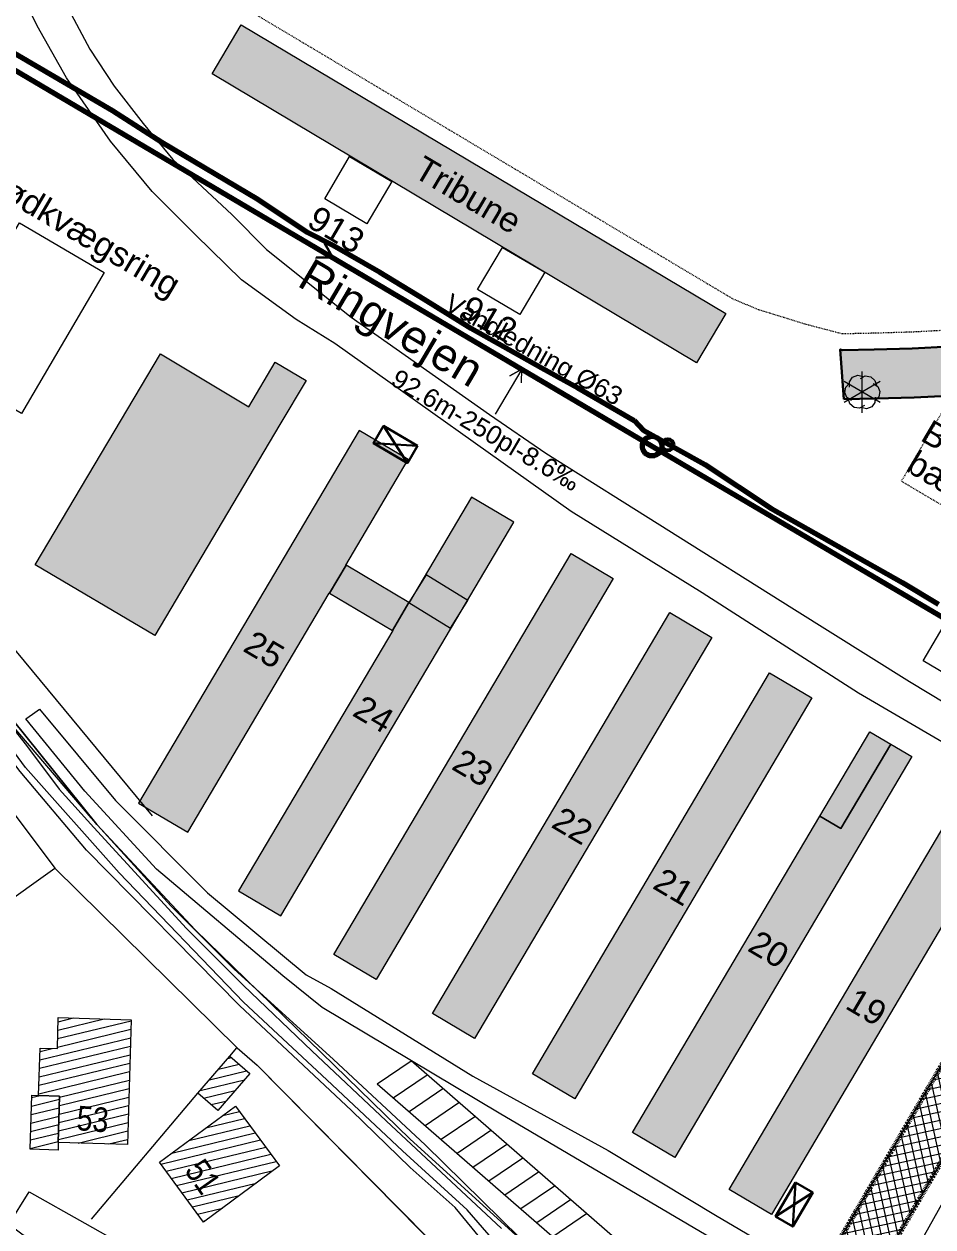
# Model space of a CAD drawing. Header units: metres. Extents: x 585637 to 586843, y 6137463 to 6138529.
# Drawn here: x 586006.1 to 586117.3, y 6137962.9 to 6138110.1 of the extents above; entities that cross this region are included whole.
import ezdxf
from ezdxf.enums import TextEntityAlignment as Align

# ---------------------------------------------------------------- set-up
doc = ezdxf.new("R2010")
doc.units = ezdxf.units.M
doc.header["$MEASUREMENT"] = 0
doc.linetypes.add('DGN Style 2', pattern=[0.115207, 0.069124, -0.046083])
for name, color, linetype, lineweight in [('adresse', 7, 'Continuous', 13), ('Alle felter', 7, 'Continuous', 13), ('bygning', 252, 'Continuous', 0), ('Grundkort', 7, 'Continuous', 13), ('hegn', 252, 'Continuous', 13), ('kn S Brønd Proj Standard', 1, 'Continuous', 70), ('ledn S grav Proj', 1, 'Continuous', 70), ('parkering', 252, 'Continuous', 13), ('Standnr', 7, 'Continuous', 0), ('Tekster', 7, 'Continuous', 0), ('Telt', 7, 'Continuous', 0), ('TF_V_---_Bron-', 4, 'Continuous', 53), ('TF_V_---_Ledn-', 4, 'Continuous', 70), ('træ', 252, 'Continuous', 13), ('TV_A_FKT_Skab -Bevares', 5, 'Continuous', 30), ('TV_A_FKT_Vold-', 86, 'Continuous', 13), ('TV_A_INF_Tekst', 7, 'Continuous', 0), ('TV_A_OPB_-----', 7, 'Continuous', 0), ('TV_A_OPB_Bygning', 30, 'DGN Style 2', 70), ('TV_G_---_Vold-', 3, 'Continuous', 30), ('vandløbskant', 252, 'Continuous', 13), ('vejkant', 252, 'Continuous', 13), ('vejnavn', 7, 'Continuous', 13)]:
    doc.layers.add(name, color=color, linetype=linetype, lineweight=lineweight)
doc.layers.add('ledn-txt S Proj', color=1, linetype='Continuous', lineweight=0, true_color=0xff0000)
doc.layers.add('tekniskareal sportsanlæg', color=7, linetype='Continuous', lineweight=13, true_color=0x848484)
doc.styles.add('Style-Arial', font='arial.ttf')

# ---------------------------------------------------------------- blocks, each defined once
blk = doc.blocks.new('XELSKA_4')
at = {"color": 0, "linetype": 'ByBlock', "lineweight": -2}
for p, q in [((0.603, 0.305), (-0.604, -0.305)), ((-0.604, 0.305), (0.603, -0.305))]:
    blk.add_line(p, q, dxfattribs=at)
blk.add_3dface([(0.603, 0.305), (-0.604, 0.305), (-0.604, -0.305), (0.603, -0.305)], dxfattribs=at)
blk = doc.blocks.new('TRAE')
at = {"color": 0, "linetype": 'ByBlock', "lineweight": -2}
for p, q in [((0, -0.253), (0, 0.253)), ((0.219, -0.127), (-0.219, 0.127)), ((0.219, 0.127), (-0.219, -0.127))]:
    blk.add_line(p, q, dxfattribs=at)
at = {"color": 0, "linetype": 'ByBlock', "lineweight": -2, "flags": 128}
for points in [[(-0.155, 0.06), (-0.155, 0.126), (-0.117, 0.182), (-0.055, 0.207), (0.01, 0.192), (0.012, 0.191)], [(-0.023, 0.167), (0.038, 0.197), (0.105, 0.188), (0.156, 0.143), (0.174, 0.084)], [(-0.132, -0.104), (-0.188, -0.067), (-0.214, -0.005), (-0.202, 0.061), (-0.16, 0.104)], [(0.133, 0.104), (0.189, 0.068), (0.216, 0.006), (0.203, -0.06), (0.162, -0.105)], [(0.027, -0.165), (-0.033, -0.196), (-0.099, -0.189), (-0.15, -0.145), (-0.169, -0.087)], [(0.158, -0.061), (0.156, -0.128), (0.117, -0.183), (0.054, -0.206), (-0.011, -0.19)]]:
    blk.add_lwpolyline(points, dxfattribs=at)
blk = doc.blocks.new('A_6')
at = {"layer": 'kn S Brønd Proj Standard'}
blk.add_circle((0, 0), 120, dxfattribs=at)

msp = doc.modelspace()

# ---------------------------------------------------------------- hatches: boundary and pattern name
at = {"layer": 'bygning', "linetype": 'Continuous', "lineweight": 13, "transparency": 33554534}
for points in [[(586022.07, 6138035.25), (586007.45, 6138043.93), (586022.76, 6138069.73), (586033.58, 6138063.24), (586036.82, 6138068.72), (586040.59, 6138066.48), (586037.38, 6138061.06)], [(586026.11, 6138011.21), (586020.09, 6138014.77), (586047.08, 6138060.35), (586053.1, 6138056.78), (586045.46, 6138043.87), (586045.48, 6138043.86), (586043.46, 6138040.44), (586043.43, 6138040.46)], [(586037.49, 6138000.98), (586032.33, 6138004.03), (586051.19, 6138035.88), (586051.17, 6138035.88), (586053.18, 6138039.3), (586053.21, 6138039.29), (586060.85, 6138052.2), (586066.01, 6138049.14)], [(586085.7, 6137971.4), (586080.53, 6137974.46), (586103.45, 6138013.17), (586106.03, 6138011.64), (586112.15, 6138021.97), (586114.73, 6138020.45)], [(586097.54, 6137964.45), (586092.38, 6137967.51), (586119.88, 6138013.98), (586122.46, 6138012.45), (586123.98, 6138015.03), (586126.56, 6138013.5)]]:
    msp.add_hatch(color=9, dxfattribs=at).paths.add_polyline_path(points)
at = {"layer": 'bygning', "lineweight": 0}
h = msp.add_hatch(dxfattribs=at)
h.set_pattern_fill('HATCH', color=256, scale=0.1, style=0, pattern_type=2)
h.set_pattern_definition([(13.65, (585994.2992, 6137967.679), (-0.23599, 0.971756), [])])
h.paths.add_polyline_path([(586010.43, 6137978.92), (586007.86, 6137979), (586008.04, 6137984.79), (586010.15, 6137984.73), (586010.27, 6137988.53), (586019.19, 6137988.26), (586018.73, 6137972.99), (586010.26, 6137973.25)], flags=0)
h = msp.add_hatch(dxfattribs=at)
h.set_pattern_fill('HATCH', color=256, scale=0.1, style=0, pattern_type=2)
h.set_pattern_definition([(13.6499, (585845.4465, 6138044.4448), (-0.235989, 0.971756), [])])
h.paths.add_polyline_path([(586033.7, 6137981.68), (586029.77, 6137977.17), (586027.34, 6137979.29), (586031.27, 6137983.8)], flags=0)
h = msp.add_hatch(dxfattribs=at)
h.set_pattern_fill('HATCH', color=256, scale=0.1, style=0, pattern_type=2)
h.set_pattern_definition([(13.6499, (585928.4404, 6138073.8824), (-0.235989, 0.971756), [])])
h.paths.add_polyline_path([(586010.26, 6137973.25), (586010.24, 6137972.32), (586006.81, 6137972.43), (586007.01, 6137979.02), (586007.86, 6137979), (586010.43, 6137978.92)], flags=0)
h = msp.add_hatch(dxfattribs=at)
h.set_pattern_fill('HATCH', color=256, scale=0.1, style=0, pattern_type=2)
h.set_pattern_definition([(13.65, (586030.1225, 6137980.5984), (-0.23599, 0.971756), [])])
h.paths.add_polyline_path([(586028.03, 6137963.51), (586022.64, 6137970.82), (586031.95, 6137977.69), (586037.34, 6137970.38)], flags=0)
at = {"layer": 'TV_A_FKT_Vold-', "extrusion": (0, 0, -1)}
msp.add_hatch(color=256, dxfattribs=at).paths.add_polyline_path([(-586106.4, 6138064.17), (-586105.96, 6138070.27), (-586106.24, 6138070.16), (-586110.11, 6138070.24), (-586114.78, 6138070.38), (-586119.36, 6138070.61), (-586123.6, 6138071.28), (-586127.68, 6138072.08), (-586132.64, 6138073.9), (-586136.65, 6138076.23), (-586140.44, 6138078.27), (-586143.43, 6138080.75), (-586144.11, 6138081.25), (-586147.84, 6138076.54), (-586147.1, 6138076.01), (-586143.82, 6138073.27), (-586139.58, 6138071), (-586135.21, 6138068.45), (-586129.31, 6138066.28), (-586124.64, 6138065.36), (-586119.98, 6138064.64), (-586115.02, 6138064.39), (-586110.26, 6138064.24)], flags=0)
at = {"layer": 'TV_A_OPB_-----'}
h = msp.add_hatch(dxfattribs=at)
h.set_pattern_fill('CROSSHATCH', color=256, scale=0.1, style=0, pattern_type=2)
h.set_pattern_definition([(12.3886, (586110.0955, 6137965.9996), (-0.214541, 0.976715), []), (282.3886, (586110.0955, 6137965.9996), (0.976715, 0.214541), [])])
h.paths.add_polyline_path([(586138.68, 6138005.65), (586110.09, 6137956.82), (586104.98, 6137959.81), (586133.57, 6138008.64)], flags=0)

# ---------------------------------------------------------------- linework, layer by layer
at = {"layer": 'Alle felter', "color": 7, "linetype": 'DGN Style 2', "lineweight": 13, "transparency": 33554534}
msp.add_line((586033.68, 6138111.69), (586092.96, 6138076.37), dxfattribs=at)
at = {"layer": 'Alle felter', "color": 7, "linetype": 'DGN Style 2', "lineweight": 0, "transparency": 33554534}
for p in [(586118.73, 6138063.13), (586123.77, 6138048.04)]:
    msp.add_line(p, (586113.43, 6138054.14), dxfattribs=at)
at = {"layer": 'Alle felter', "color": 7, "lineweight": 13, "transparency": 33554534, "flags": 128}
for points in [[(586088.35, 6138068.64), (586029.08, 6138103.96), (586032.66, 6138109.97), (586091.94, 6138074.66)], [(586005.76, 6138062.42), (585995.41, 6138068.49), (586005.52, 6138085.75), (586015.87, 6138079.68)], [(586106.4, 6138064.17), (586105.96, 6138070.27), (586106.24, 6138070.16), (586110.11, 6138070.24), (586114.78, 6138070.38), (586119.36, 6138070.61), (586123.6, 6138071.28), (586127.68, 6138072.08), (586132.64, 6138073.9), (586136.65, 6138076.23), (586140.44, 6138078.27), (586143.43, 6138080.75), (586144.11, 6138081.25), (586147.84, 6138076.54), (586147.1, 6138076.01), (586143.82, 6138073.27), (586139.58, 6138071), (586135.21, 6138068.45), (586129.31, 6138066.28), (586124.64, 6138065.36), (586119.98, 6138064.64), (586115.02, 6138064.39), (586110.26, 6138064.24)], [(586131.34, 6138058), (586161.48, 6138040.21), (586146.23, 6138014.38), (586116.09, 6138032.17)]]:
    msp.add_lwpolyline(points, close=True, dxfattribs=at)
at = {"layer": 'Alle felter', "color": 7, "linetype": 'DGN Style 2', "lineweight": 13, "transparency": 33554534}
for points in [[(586142.85, 6138082.8), (586139.33, 6138079.95), (586135.67, 6138077.97), (586131.78, 6138075.72), (586127.14, 6138074.01), (586123.25, 6138073.25), (586119.16, 6138072.61), (586114.7, 6138072.38), (586110.06, 6138072.24), (586106.2, 6138072.16)], [(586106.2, 6138072.16), (586101.76, 6138073.32), (586095.95, 6138075.12), (586092.96, 6138076.37)]]:
    msp.add_lwpolyline(points, dxfattribs=at)
at = {"layer": 'bygning', "color": 9, "lineweight": 13, "transparency": 33554534, "flags": 128}
for points in [[(586088.35, 6138068.64), (586029.08, 6138103.96), (586032.66, 6138109.97), (586091.94, 6138074.66)], [(586088.35, 6138068.64), (586029.08, 6138103.96), (586032.66, 6138109.97), (586091.94, 6138074.66)], [(586049.16, 6137993.18), (586043.99, 6137996.24), (586073.03, 6138045.28), (586078.19, 6138042.22)], [(586049.16, 6137993.18), (586043.99, 6137996.24), (586073.03, 6138045.28), (586078.19, 6138042.22)], [(586053.18, 6138039.3), (586045.48, 6138043.86), (586043.46, 6138040.44), (586051.17, 6138035.88)], [(586053.18, 6138039.3), (586045.48, 6138043.86), (586043.46, 6138040.44), (586051.17, 6138035.88)], [(586061.21, 6137985.98), (586056.05, 6137989.04), (586085.09, 6138038.08), (586090.25, 6138035.03)], [(586061.21, 6137985.98), (586056.05, 6137989.04), (586085.09, 6138038.08), (586090.25, 6138035.03)], [(586073.46, 6137978.6), (586068.3, 6137981.65), (586097.32, 6138030.71), (586102.48, 6138027.65)], [(586073.46, 6137978.6), (586068.3, 6137981.65), (586097.32, 6138030.71), (586102.48, 6138027.65)], [(586109.57, 6138023.5), (586112.15, 6138021.97), (586106.03, 6138011.64), (586103.45, 6138013.17)], [(586109.57, 6138023.5), (586112.15, 6138021.97), (586106.03, 6138011.64), (586103.45, 6138013.17)]]:
    msp.add_lwpolyline(points, close=True, dxfattribs=at)
at = {"layer": 'bygning', "color": 7, "lineweight": 13, "transparency": 33554534, "flags": 128}
for points in [[(586022.07, 6138035.25), (586007.45, 6138043.93), (586022.76, 6138069.73), (586033.58, 6138063.24), (586036.82, 6138068.72), (586040.59, 6138066.48), (586037.38, 6138061.06)], [(586045.48, 6138043.86), (586045.46, 6138043.87), (586053.1, 6138056.78), (586047.08, 6138060.35), (586020.09, 6138014.77), (586026.11, 6138011.21), (586043.43, 6138040.46), (586043.46, 6138040.44)], [(586051.17, 6138035.88), (586051.19, 6138035.88), (586032.33, 6138004.03), (586037.49, 6138000.98), (586066.01, 6138049.14), (586060.85, 6138052.2), (586053.21, 6138039.29), (586053.18, 6138039.3)], [(586049.16, 6137993.18), (586043.99, 6137996.24), (586073.03, 6138045.28), (586078.19, 6138042.22)], [(586053.18, 6138039.3), (586045.48, 6138043.86), (586043.46, 6138040.44), (586051.17, 6138035.88)], [(586053.18, 6138039.3), (586058.28, 6138036.15), (586060.39, 6138039.55), (586055.29, 6138042.7)], [(586061.21, 6137985.98), (586056.05, 6137989.04), (586085.09, 6138038.08), (586090.25, 6138035.03)], [(586073.46, 6137978.6), (586068.3, 6137981.65), (586097.32, 6138030.71), (586102.48, 6138027.65)], [(586109.57, 6138023.5), (586112.15, 6138021.97), (586106.03, 6138011.64), (586103.45, 6138013.17)], [(586085.7, 6137971.4), (586080.53, 6137974.46), (586103.45, 6138013.17), (586106.03, 6138011.64), (586112.15, 6138021.97), (586114.73, 6138020.45)], [(586097.54, 6137964.45), (586092.38, 6137967.51), (586119.88, 6138013.98), (586122.46, 6138012.45), (586123.98, 6138015.03), (586126.56, 6138013.5)]]:
    msp.add_lwpolyline(points, close=True, dxfattribs=at)
at = {"layer": 'bygning', "lineweight": 0, "flags": 128}
for points in [[(586010.43, 6137978.92), (586007.86, 6137979), (586008.04, 6137984.79), (586010.15, 6137984.73), (586010.27, 6137988.53), (586019.19, 6137988.26), (586018.73, 6137972.99), (586010.26, 6137973.25)], [(586033.7, 6137981.68), (586029.77, 6137977.17), (586027.34, 6137979.29), (586031.27, 6137983.8)], [(586010.26, 6137973.25), (586010.24, 6137972.32), (586006.81, 6137972.43), (586007.01, 6137979.02), (586007.86, 6137979), (586010.43, 6137978.92)], [(586028.03, 6137963.51), (586022.64, 6137970.82), (586031.95, 6137977.69), (586037.34, 6137970.38)]]:
    msp.add_lwpolyline(points, close=True, dxfattribs=at)
at = {"layer": 'bygning', "color": 9, "lineweight": 13, "transparency": 33554534, "extrusion": (0, 0, -1)}
for points in [[(-586088.35, 6138068.64), (-586029.08, 6138103.96), (-586091.94, 6138074.66), (-586032.66, 6138109.97)], [(-586053.18, 6138039.3), (-586045.48, 6138043.86), (-586051.17, 6138035.88), (-586043.46, 6138040.44)], [(-586061.21, 6137985.98), (-586056.05, 6137989.04), (-586090.25, 6138035.03), (-586085.09, 6138038.08)], [(-586073.46, 6137978.6), (-586068.3, 6137981.65), (-586102.48, 6138027.65), (-586097.32, 6138030.71)], [(-586109.57, 6138023.5), (-586112.15, 6138021.97), (-586103.45, 6138013.17), (-586106.03, 6138011.64)]]:
    msp.add_solid(points, dxfattribs=at)
at = {"layer": 'bygning', "color": 9, "lineweight": 13, "transparency": 33554534}
msp.add_solid([(586049.16, 6137993.18), (586043.99, 6137996.24), (586078.19, 6138042.22), (586073.03, 6138045.28)], dxfattribs=at)
at = {"layer": 'Grundkort', "color": 7, "transparency": 33554534, "flags": 128}
msp.add_lwpolyline([(585933.24, 6138118.57), (585959.74, 6138083.16), (585968.04, 6138071.97), (585994.54, 6138037.87), (586004.35, 6138024.57), (586014.25, 6138012.97), (586024.05, 6138002.18), (586031.74, 6137994.47), (586043.95, 6137983.38), (586055.15, 6137972.97), (586066.75, 6137961.57), (586079.25, 6137952.17), (586089.05, 6137943.87), (586093.85, 6137939.48), (586097.85, 6137933.48), (586093.95, 6137925.48), (586070.91, 6137880.34)], dxfattribs=at)
at = {"layer": 'hegn'}
for p, q in [((586002.42, 6138001.49), (586009.85, 6138006.81)), ((586009.85, 6138006.81), (586032.15, 6137984.82)), ((586031.27, 6137983.8), (586032.13, 6137984.84)), ((586034.59, 6137982.7), (586059.02, 6137957.97)), ((586014.32, 6137963.85), (586027.34, 6137979.29))]:
    msp.add_line(p, q, dxfattribs=at)
at = {"layer": 'hegn', "flags": 128}
for points in [[(586096.51, 6137929.28), (586079.83, 6137947.74), (586068.02, 6137960.33), (586053.31, 6137973.64), (586027.01, 6137999.27), (586014.99, 6138012.16), (585995.91, 6138035.85), (585985.12, 6138050.35), (585972.52, 6138066.27), (585958.05, 6138085.75), (585938.73, 6138110.95), (585924.43, 6138130.16), (585915.62, 6138141.37), (585908.26, 6138149.53), (585897.39, 6138160.39), (585894.23, 6138163.75), (585879.63, 6138178.56), (585866.21, 6138184.79), (585833.66, 6138199.82), (585851.13, 6138224.64), (585868.77, 6138249.8), (585881.34, 6138252.48)], [(586021.78, 6138013.2), (586004.16, 6138034.47), (585980.35, 6138064.92), (585997.04, 6138089.87)], [(585989.14, 6138033.97), (585989.5, 6138033.5), (585998.34, 6138022.11), (586009.85, 6138006.81)]]:
    msp.add_lwpolyline(points, dxfattribs=at)
at = {"layer": 'ledn S grav Proj', "flags": 128}
for points in [[(586003.19, 6138105.47), (586082.94, 6138058.44)], [(586082.94, 6138058.44), (586157.56, 6138014.51)]]:
    msp.add_lwpolyline(points, dxfattribs=at)
at = {"layer": 'ledn-txt S Proj', "flags": 128}
msp.add_lwpolyline([(586066.96, 6138066.17), (586066.98, 6138067.85), (586065.51, 6138067.02), (586066.98, 6138067.85), (586063.72, 6138062.34)], dxfattribs=at)
at = {"layer": 'parkering', "color": 251, "transparency": 33554534}
for p, q in [((586049.3, 6137980.42), (586053.44, 6137983.22)), ((586098.32, 6137944.2), (586053.44, 6137983.22)), ((586051.25, 6137978.72), (586055.39, 6137981.53)), ((586049.3, 6137980.42), (586094.18, 6137941.4)), ((586053.21, 6137977.03), (586057.34, 6137979.83)), ((586055.16, 6137975.33), (586059.29, 6137978.13)), ((586057.11, 6137973.63), (586061.25, 6137976.44)), ((586059.06, 6137971.94), (586063.2, 6137974.74)), ((586061.01, 6137970.24), (586065.15, 6137973.04)), ((586062.96, 6137968.54), (586067.1, 6137971.35)), ((586064.91, 6137966.85), (586069.05, 6137969.65)), ((586066.86, 6137965.15), (586071, 6137967.95)), ((586068.82, 6137963.45), (586072.95, 6137966.26)), ((586070.77, 6137961.76), (586074.9, 6137964.56))]:
    msp.add_line(p, q, dxfattribs=at)
at = {"layer": 'tekniskareal sportsanlæg', "flags": 128}
msp.add_lwpolyline([(585938.73, 6138110.95), (585958.05, 6138085.75), (585972.52, 6138066.27), (585985.12, 6138050.35), (585995.91, 6138035.85), (586014.99, 6138012.16), (586027.01, 6137999.27), (586053.31, 6137973.64), (586068.02, 6137960.33), (586079.83, 6137947.74), (586096.51, 6137929.28), (586097.11, 6137928.3), (586101.72, 6137921.44), (586103.22, 6137918.31), (586105.44, 6137914.16), (586107.3, 6137911.4), (586110.93, 6137907.08), (586115.38, 6137902.88), (586123.35, 6137898.74)], dxfattribs=at)
at = {"layer": 'Telt', "color": 7, "lineweight": 13, "transparency": 33554534, "flags": 128}
for points in [[(586045.92, 6138093.86), (586051.09, 6138090.81), (586048.04, 6138085.64), (586042.88, 6138088.69)], [(586064.62, 6138082.75), (586069.79, 6138079.7), (586066.74, 6138074.54), (586061.57, 6138077.58)]]:
    msp.add_lwpolyline(points, close=True, dxfattribs=at)
at = {"layer": 'TF_V_---_Bron-', "linetype": 'Continuous'}
msp.add_circle((586084.84, 6138058.6), 0.7, dxfattribs=at)
at = {"layer": 'TF_V_---_Ledn-'}
for p, q in [((586003.72, 6138107.21), (586016.89, 6138099.51)), ((586016.89, 6138099.51), (586022.94, 6138095.61)), ((586022.94, 6138095.61), (586034.67, 6138088.66)), ((586034.67, 6138088.66), (586040.72, 6138084.61)), ((586040.72, 6138084.61), (586043.87, 6138083.03)), ((586043.87, 6138083.03), (586049.61, 6138079.7)), ((586049.61, 6138079.7), (586055.04, 6138076.42)), ((586055.04, 6138076.42), (586060.77, 6138072.87)), ((586060.77, 6138072.87), (586069.39, 6138068.01)), ((586069.39, 6138068.01), (586073.84, 6138065.57)), ((586073.84, 6138065.57), (586080.75, 6138061.57)), ((586080.75, 6138061.57), (586081.87, 6138060.35)), ((586089.42, 6138056.16), (586081.87, 6138060.35))]:
    msp.add_line(p, q, dxfattribs=at)
at = {"layer": 'TF_V_---_Ledn-', "flags": 128}
msp.add_lwpolyline([(586117.99, 6138039.06), (586113.57, 6138041.71), (586097.54, 6138050.78), (586089.42, 6138056.16)], dxfattribs=at)
at = {"layer": 'TV_A_FKT_Vold-', "flags": 128}
msp.add_lwpolyline([(586106.4, 6138064.17), (586105.96, 6138070.27), (586106.24, 6138070.16), (586110.11, 6138070.24), (586114.78, 6138070.38), (586119.36, 6138070.61), (586123.6, 6138071.28), (586127.68, 6138072.08), (586132.64, 6138073.9), (586136.65, 6138076.23), (586140.44, 6138078.27), (586143.43, 6138080.75), (586144.11, 6138081.25), (586147.84, 6138076.54), (586147.1, 6138076.01), (586143.82, 6138073.27), (586139.58, 6138071), (586135.21, 6138068.45), (586129.31, 6138066.28), (586124.64, 6138065.36), (586119.98, 6138064.64), (586115.02, 6138064.39), (586110.26, 6138064.24)], close=True, dxfattribs=at)
at = {"layer": 'TV_A_OPB_-----', "flags": 128}
msp.add_lwpolyline([(586138.68, 6138005.65), (586110.09, 6137956.82), (586104.98, 6137959.81), (586133.57, 6138008.64)], close=True, dxfattribs=at)
at = {"layer": 'TV_A_OPB_Bygning', "flags": 128}
msp.add_lwpolyline([(586138.68, 6138005.65), (586110.09, 6137956.82), (586104.98, 6137959.81), (586133.57, 6138008.64)], close=True, dxfattribs=at)
at = {"layer": 'TV_G_---_Vold-', "flags": 128}
msp.add_lwpolyline([(586106.4, 6138064.17), (586105.96, 6138070.27), (586106.24, 6138070.16), (586110.11, 6138070.24), (586114.78, 6138070.38), (586119.36, 6138070.61), (586123.6, 6138071.28), (586127.68, 6138072.08), (586132.64, 6138073.9), (586136.65, 6138076.23), (586140.44, 6138078.27), (586143.43, 6138080.75), (586144.11, 6138081.25), (586147.84, 6138076.54), (586147.1, 6138076.01), (586143.82, 6138073.27), (586139.58, 6138071), (586135.21, 6138068.45), (586129.31, 6138066.28), (586124.64, 6138065.36), (586119.98, 6138064.64), (586115.02, 6138064.39), (586110.26, 6138064.24)], close=True, dxfattribs=at)
at = {"layer": 'vandløbskant', "flags": 128}
for points in [[(586086.61, 6137918.76), (586078.59, 6137931.7), (586076.09, 6137935.04), (586070.27, 6137943.02), (586067.82, 6137947.68), (586066.76, 6137950.41), (586064.82, 6137954.85), (586061.86, 6137961.61), (586058.85, 6137965.27), (586053.31, 6137970.19), (586046.14, 6137977.14), (586032.45, 6137990.01), (586013.73, 6138009.02), (586005.62, 6138018.62), (585993.47, 6138034.64), (585989.35, 6138039.65)], [(585986.36, 6138037.34), (585989.14, 6138033.97), (585989.5, 6138033.5), (585998.34, 6138022.11), (586009.85, 6138006.81), (586032.15, 6137984.82), (586034.59, 6137982.7), (586059.02, 6137957.97), (586060.17, 6137956.91), (586060.78, 6137955.6), (586061.33, 6137952.54), (586062.08, 6137950.48), (586063.73, 6137945.89), (586067.61, 6137940.01), (586075.36, 6137929.93), (586076.51, 6137927.37), (586077, 6137925.35), (586080.29, 6137920.76)]]:
    msp.add_lwpolyline(points, dxfattribs=at)
at = {"layer": 'vejkant', "flags": 128}
for points in [[(586129.1, 6138016), (586108.21, 6138028.2), (586089.05, 6138040.49), (586073.05, 6138050.42), (586044.1, 6138070.98), (586039.38, 6138073.94), (586032.67, 6138078.78), (586027.06, 6138084.29), (586021.75, 6138089.59), (586016.65, 6138095.76), (586011.26, 6138103.49), (586007.69, 6138109.86), (586002.97, 6138119.26)], [(585934.78, 6138115.2), (585943.68, 6138103.5), (585952.47, 6138091.91), (585962.83, 6138078.27), (585969.07, 6138070.03), (585973.14, 6138064.81), (585979.43, 6138056.66), (585987.22, 6138046.2), (585993.15, 6138038.49), (586000.42, 6138029.31), (586006.37, 6138021.8), (586010.39, 6138016.45), (586014.63, 6138011.77), (586025.96, 6137999.4), (586032.94, 6137992.45), (586041.31, 6137984.44), (586050.39, 6137975.89), (586064.51, 6137962.7)], [(586009.87, 6138115), (586014.14, 6138106.98), (586017.12, 6138102.45), (586020.64, 6138097.89), (586024.29, 6138093.5), (586031.52, 6138086.75), (586035.75, 6138082.48), (586046.1, 6138074.22), (586063.02, 6138062.3), (586069.91, 6138057.56), (586100.05, 6138038.66), (586114.44, 6138029.64), (586130.2, 6138020.12)], [(586063.52, 6137961.3), (586060.29, 6137964.99), (586052.37, 6137972.22), (586043.13, 6137980.92), (586032.93, 6137990.39), (586017.73, 6138006.24), (586006.26, 6138019.1), (585996.86, 6138031.83), (585991.04, 6138040.06), (585989.67, 6138041.1), (585988.63, 6138041.57), (585987.19, 6138042.01), (585985.55, 6138042.26), (585983.95, 6138042.17), (585982.73, 6138041.76), (585981.66, 6138041.23), (585980.79, 6138040.41)], [(586093.44, 6137959.6), (586064.2, 6137976.81), (586042.56, 6137989.76), (586037.74, 6137993.64), (586022.28, 6138006.66), (586013.53, 6138016.22), (586006.29, 6138025.06), (586007.11, 6138025.63), (586007.98, 6138026.25), (586017.27, 6138015.07), (586028.52, 6138003.77), (586040.6, 6137993.75), (586043.65, 6137992.07), (586061, 6137981.37), (586077.55, 6137972.27), (586090.68, 6137964.36), (586102.62, 6137957.35)], [(586112.47, 6137955.15), (586126.13, 6137979.51)], [(586006.56, 6137961.44), (586004.2, 6137963.22), (586006.72, 6137967.21), (586013.52, 6137963.36), (586020.07, 6137959.65)]]:
    msp.add_lwpolyline(points, dxfattribs=at)

# ---------------------------------------------------------------- block references
at = {"layer": 'kn S Brønd Proj Standard', "xscale": 0.01000000000096027, "yscale": 0.009999999995706164, "zscale": 0.01000000000096027, "rotation": 8.328863101262522e-09}
msp.add_blockref('A_6', (586082.94, 6138058.44), dxfattribs=at)
at = {"layer": 'træ', "xscale": 10.00000000122511, "yscale": 9.999999999374175, "zscale": 10, "rotation": 5.973828962379033e-09}
msp.add_blockref('TRAE', (586108.65, 6138065.05), dxfattribs=at)
at = {"layer": 'TV_A_FKT_Skab -Bevares', "xscale": 3.998818076686162, "yscale": 3.99881803487314, "zscale": 4.000000000000001}
for p, rotation in [((586051.54, 6138058.63), 329.4505668514828), ((586100.32, 6137965.65), 59.45056685148285)]:
    msp.add_blockref('XELSKA_4', p, dxfattribs=dict(at, rotation=rotation))

# ---------------------------------------------------------------- texts
at = {"layer": 'adresse', "style": 'Style-Arial', "width": 0.833333}
for s, rotation, p in [('53', 355.5, (586014.48, 6137976.11)), ('51', 305.1, (586027.98, 6137969.07))]:
    msp.add_text(s, height=3, rotation=rotation, dxfattribs=at).set_placement(p, align=Align.MIDDLE_CENTER)
at = {"layer": 'ledn S grav Proj', "style": 'Style-Arial', "width": 1.5}
msp.add_text('V', height=1.8, rotation=59.5, dxfattribs=at).set_placement((586043.06, 6138081.96), align=Align.MIDDLE_CENTER)
at = {"layer": 'ledn-txt S Proj', "style": 'Style-Arial'}
msp.add_text('92.6m-250pl-8.6‰', height=2.25, rotation=329.5, dxfattribs=at).set_placement((586062.58, 6138060.4), align=Align.MIDDLE_CENTER)
at = {"layer": 'Standnr', "linetype": 'Continuous', "transparency": 33554534, "style": 'Style-Arial', "width": 1.000002}
for s, p in [('913', (586040.52, 6138085.41)), ('912', (586059.22, 6138074.46))]:
    msp.add_text(s, height=2.999, rotation=329.4588, dxfattribs=at).set_placement(p)
at = {"layer": 'Tekster', "color": 7, "linetype": 'Continuous', "transparency": 33554534, "style": 'Style-Arial', "width": 1.000002}
for s, p in [('25', (586035.48, 6138033.55)), ('24', (586048.87, 6138025.65)), ('22', (586073.21, 6138011.99)), ('21', (586085.61, 6138004.52)), ('20', (586097.23, 6137996.88)), ('19', (586109.19, 6137989.83))]:
    msp.add_text(s, height=2.999, rotation=329.4588, dxfattribs=at).set_placement(p, align=Align.MIDDLE_CENTER)
at = {"layer": 'Tekster', "color": 7, "linetype": 'Continuous', "transparency": 33554534, "attachment_point": 5, "style": 'Style-Arial'}
for s, insert, char_height, rotation, line_spacing_factor in [('Tribune', (586060.42, 6138089.16), 2.999, 329.4417, 0.840005), ('Kødkvægsring', (586012.94, 6138084.3), 2.9991, 329.4417, 0.840005), ('Borde / \\Pbænke', (586121.14, 6138055.28), 2.999, 329.4417, 0.825004), ('23\\P', (586061, 6138019.08), 2.999, 329.4588, 1.080006)]:
    msp.add_mtext(s, dxfattribs=dict(at, insert=insert, char_height=char_height, rotation=rotation, line_spacing_factor=line_spacing_factor))
at = {"layer": 'TV_A_INF_Tekst', "linetype": 'Continuous', "style": 'Style-Arial'}
msp.add_text('Vandledning Ø63', height=2.25, rotation=330.5791, dxfattribs=at).set_placement((586068.47, 6138070.25), align=Align.MIDDLE_CENTER)
at = {"layer": 'vejnavn', "color": 7, "linetype": 'Continuous', "lineweight": 0, "transparency": 33554534, "style": 'Style-Arial', "width": 1.000002}
msp.add_text('Ringvejen', height=3.999, rotation=329.4588, dxfattribs=at).set_placement((586039.34, 6138078.12))
at = {"layer": 'vejnavn', "transparency": 33554534, "style": 'Style-Arial', "width": 1.000002}
msp.add_text('Ringvejen', height=3.999, rotation=329.4588, dxfattribs=at).set_placement((586039.34, 6138078.12))

doc.saveas('drawing.dxf')
